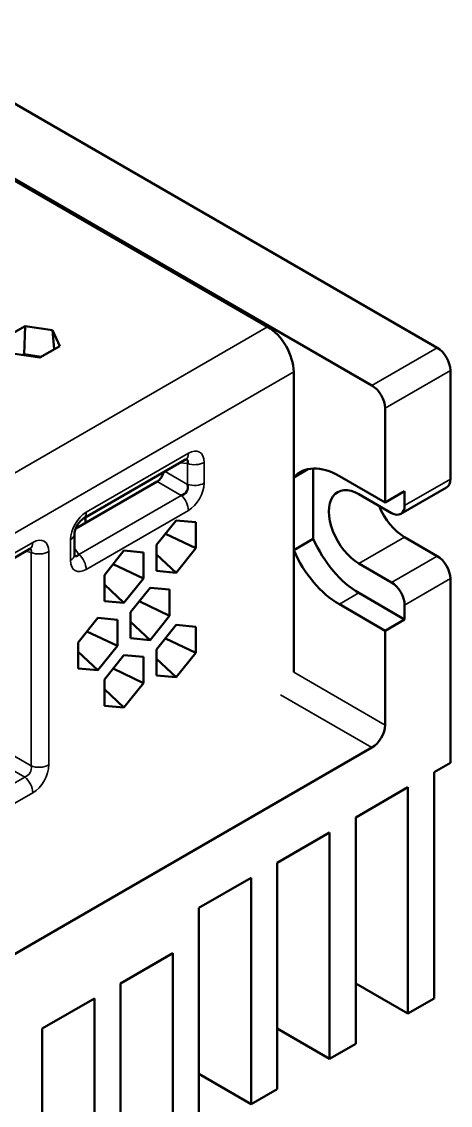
# Model space of a CAD drawing. Header units: millimetres. Extents: x 16 to 1137, y -51 to 344.
# Drawn here: x 382.8 to 406.1, y 232.2 to 290.9 of the extents above; entities that cross this region are included whole.
import ezdxf

# ---------------------------------------------------------------- set-up
doc = ezdxf.new("R2010")
doc.units = ezdxf.units.MM
doc.header["$LTSCALE"] = 1.2
doc.layers.add('외형선(ISO)', color=7, linetype='Continuous', lineweight=50)
doc.layers.add('좁은 외형선(ISO)', color=7, linetype='Continuous', lineweight=35)

msp = doc.modelspace()

# ---------------------------------------------------------------- linework, layer by layer
at = {"layer": '외형선(ISO)', "color": 7}
for p, q in [((405.346, 273.234), (314.129, 325.898)), ((396.156, 274.376), (375.58, 286.256)), ((375.648, 286.298), (401.811, 271.193)), ((381.951, 273.788), (383.032, 274.412)), ((383.032, 274.412), (382.98, 272.892)), ((383.032, 274.412), (384.51, 274.184)), ((384.51, 274.184), (384.906, 273.33)), ((384.51, 274.184), (384.605, 273.156)), ((384.906, 273.33), (383.824, 272.706)), ((383.824, 272.706), (382.347, 272.934)), ((382.98, 272.892), (382.904, 272.848)), ((383.9, 272.75), (382.98, 272.892)), ((397.571, 255.678), (397.571, 271.926)), ((406.053, 266.131), (406.053, 272.009)), ((402.518, 264.865), (402.518, 269.968)), ((391.716, 267.185), (386.181, 263.989)), ((397.571, 266.223), (398.338, 266.666)), ((398.629, 262.896), (398.629, 266.702)), ((400.043, 266.294), (402.518, 264.865)), ((385.767, 263.451), (390.182, 266)), ((403.371, 264.244), (405.846, 265.673)), ((402.871, 264.293), (401.103, 265.314)), ((402.518, 264.865), (403.578, 265.477)), ((403.578, 265.477), (403.578, 264.702)), ((386.293, 263.754), (386.289, 264.052)), ((390.146, 262.572), (391.207, 263.892)), ((391.207, 263.892), (392.267, 263.797)), ((392.267, 263.797), (392.267, 262.383)), ((385.703, 262.037), (385.703, 263.161)), ((392.267, 262.383), (390.621, 263.164)), ((397.571, 262.286), (398.629, 262.896)), ((403.578, 262.987), (405.346, 261.966)), ((383.287, 262.362), (357.098, 247.242)), ((387.318, 260.939), (388.378, 262.259)), ((388.378, 262.259), (389.439, 262.164)), ((389.439, 262.164), (389.439, 260.75)), ((390.146, 261.158), (390.146, 262.572)), ((392.267, 262.383), (391.207, 261.064)), ((391.207, 261.064), (390.146, 262.055)), ((401.103, 261.558), (402.871, 260.538)), ((389.439, 260.75), (387.793, 261.531)), ((391.207, 261.064), (390.146, 261.158)), ((387.318, 259.525), (387.318, 260.939)), ((388.378, 259.431), (387.318, 260.422)), ((389.439, 260.75), (388.378, 259.431)), ((406.053, 250.78), (406.053, 260.742)), ((388.732, 258.928), (389.792, 260.247)), ((389.792, 260.247), (390.853, 260.152)), ((390.853, 260.152), (390.853, 258.738)), ((403.578, 258.537), (401.103, 259.966)), ((388.378, 259.431), (387.318, 259.525)), ((390.853, 258.738), (389.207, 259.519)), ((402.518, 257.925), (400.043, 259.354)), ((403.578, 259.313), (403.578, 258.537)), ((385.903, 257.295), (386.964, 258.614)), ((386.964, 258.614), (388.025, 258.519)), ((388.732, 257.513), (388.732, 258.928)), ((390.853, 258.738), (389.792, 257.419)), ((388.025, 258.519), (388.025, 257.105)), ((389.792, 257.419), (388.732, 258.41)), ((390.146, 256.916), (391.207, 258.235)), ((391.207, 258.235), (392.267, 258.14)), ((392.267, 258.14), (392.267, 256.726)), ((403.578, 258.537), (402.518, 257.925)), ((388.025, 257.105), (386.379, 257.886)), ((389.792, 257.419), (388.732, 257.513)), ((392.267, 256.726), (390.621, 257.507)), ((402.518, 252.822), (402.518, 257.925)), ((385.903, 255.88), (385.903, 257.295)), ((388.025, 257.105), (386.964, 255.786)), ((390.146, 255.501), (390.146, 256.916)), ((386.964, 255.786), (385.903, 256.777)), ((387.318, 255.283), (388.378, 256.602)), ((388.378, 256.602), (389.439, 256.507)), ((389.439, 256.507), (389.439, 255.093)), ((391.207, 255.407), (390.146, 256.398)), ((392.267, 256.726), (391.207, 255.407)), ((386.964, 255.786), (385.903, 255.88)), ((389.439, 255.093), (387.793, 255.874)), ((387.318, 253.868), (387.318, 255.283)), ((389.439, 255.093), (388.378, 253.774)), ((391.207, 255.407), (390.146, 255.501)), ((388.378, 253.774), (387.318, 254.765)), ((388.378, 253.774), (387.318, 253.868)), ((344.181, 218.325), (401.811, 251.597)), ((406.053, 250.78), (405.169, 250.27)), ((405.169, 238.023), (405.169, 250.27)), ((403.755, 249.454), (400.927, 247.821)), ((403.755, 249.454), (403.755, 237.206)), ((400.927, 235.573), (400.927, 247.821)), ((399.512, 247.004), (396.684, 245.371)), ((399.512, 247.004), (399.512, 234.757)), ((396.684, 233.124), (396.684, 245.371)), ((395.27, 244.555), (392.441, 242.922)), ((395.27, 244.555), (395.27, 232.307)), ((392.441, 230.674), (392.441, 242.922)), ((391.027, 240.472), (388.199, 238.839)), ((391.027, 240.472), (391.027, 229.858)), ((388.199, 228.225), (388.199, 238.839)), ((403.755, 237.206), (400.927, 238.839)), ((386.784, 238.023), (383.956, 236.39)), ((386.784, 238.023), (386.784, 227.408)), ((403.755, 237.206), (405.169, 238.023)), ((383.956, 225.775), (383.956, 236.39)), ((399.512, 234.757), (396.684, 236.39)), ((399.512, 234.757), (400.927, 235.573)), ((395.27, 232.307), (392.441, 233.94)), ((395.27, 232.307), (396.684, 233.124))]:
    msp.add_line(p, q, dxfattribs=at)
for centre, major_axis, ratio, start_param, end_param in [((396.156, 272.743), (-1, 1.732), 0.57735, 3.926991, 5.497787), ((405.346, 272.418), (-0.5, 0.866), 0.57735, 3.926991, 5.497787), ((401.811, 270.376), (0.5, -0.866), 0.57735, 0.785398, 2.356194), ((391.343, 267.831), (0.373, -0.646), 0.57735, 0, 0.001263), ((391.282, 266.742), (0.538, 0.412), 0.398548, 5.695222, 6.594667), ((400.043, 262.824), (-2.125, 3.681), 0.57735, 5.497787, 6.463778), ((390.158, 266.408), (-0.25, -0.433), 0.617412, 0.818917, 2.094512), ((391.282, 265.759), (0.504, -0.291), 0.858808, 5.531306, 7.035065), ((401.103, 263.436), (-1.15, 1.992), 0.57735, 5.497787, 8.63938), ((405.346, 266.539), (0.5, -0.866), 0.57735, 0, 0.785398), ((403.578, 264.865), (1.15, -1.992), 0.57735, 4.475879, 5.497787), ((402.871, 265.11), (0.5, -0.866), 0.57735, 5.497787, 7.068583), ((385.808, 264.635), (0.373, -0.646), 0.57735, 6.281919, 6.283185), ((384.958, 263.161), (0.746, 0), 0.57735, 0, 0.001266), ((401.103, 263.436), (-2.125, 3.681), 0.57735, 1.38859, 2.356194), ((382.915, 263.008), (0.373, -0.646), 0.57735, 0, 0.001025), ((400.043, 262.824), (-2.125, 3.681), 0.57735, 1.390204, 2.356194), ((384.958, 262.037), (0.746, 0), 0.57735, 6.281922, 6.283185), ((385.869, 262.634), (-0.088, -0.672), 0.398548, 5.971706, 6.871149), ((405.346, 261.15), (-0.5, 0.866), 0.57735, 3.926991, 5.497787), ((402.871, 259.721), (0.5, -0.866), 0.57735, 0.785398, 2.356194), ((401.811, 252.413), (0.5, 0.866), 0.57735, 3.926991, 5.497787)]:
    msp.add_ellipse(centre, major_axis=major_axis, ratio=ratio, start_param=start_param, end_param=end_param, dxfattribs=at)
for points, knots in [([(391.76, 267.206), (391.76, 267.206), (391.758, 267.205), (391.746, 267.201), (391.733, 267.195), (391.717, 267.185)], [0.02429069, 0.02429069, 0.02429069, 0.02429069, 0.03324388, 0.03324388, 0.04624621, 0.04624621, 0.04624621, 0.04624621]), ([(386.181, 263.989), (386.159, 263.977), (386.132, 263.958), (386.074, 263.91), (386.043, 263.881), (385.982, 263.814), (385.951, 263.776), (385.891, 263.691), (385.86, 263.643), (385.806, 263.541), (385.781, 263.487), (385.742, 263.384), (385.728, 263.334), (385.71, 263.251), (385.705, 263.215), (385.703, 263.178), (385.703, 263.17), (385.703, 263.162)], [0, 0, 0, 0, 0.016604, 0.016604, 0.0318671, 0.0318671, 0.0471724, 0.0471724, 0.0639148, 0.0639148, 0.0818, 0.0818, 0.0992239, 0.0992239, 0.1149528, 0.1149528, 0.1201588, 0.1201588, 0.1201588, 0.1201588]), ([(383.331, 262.383), (383.331, 262.383), (383.33, 262.383), (383.323, 262.38), (383.309, 262.375), (383.288, 262.363)], [0.03396649, 0.03396649, 0.03396649, 0.03396649, 0.03919762, 0.03919762, 0.05579916, 0.05579916, 0.05579916, 0.05579916]), ([(385.703, 262.036), (385.703, 262.015), (385.705, 262.001), (385.707, 261.99), (385.707, 261.988), (385.707, 261.988)], [0, 0, 0, 0, 0.01407736, 0.01407736, 0.021936, 0.021936, 0.021936, 0.021936])]:
    msp.add_open_spline(points, degree=3, knots=knots, dxfattribs=at)
at = {"layer": '좁은 외형선(ISO)', "color": 7}
for p, q in [((396.156, 274.376), (338.527, 241.103)), ((405.346, 273.234), (401.811, 271.193)), ((339.941, 238.654), (397.571, 271.926)), ((402.518, 269.968), (406.053, 272.009)), ((386.336, 264.331), (391.871, 267.526)), ((391.403, 267.004), (391.821, 266.967)), ((391.821, 265.842), (391.821, 266.967)), ((392.721, 267.035), (392.721, 265.91)), ((391.821, 265.842), (390.606, 266.544)), ((390.182, 266), (391.48, 265.25)), ((406.053, 266.131), (403.578, 264.702)), ((385.945, 262.055), (391.48, 265.25)), ((391.871, 264.437), (386.336, 261.241)), ((385.485, 261.732), (385.485, 262.857)), ((401.103, 261.558), (403.578, 262.987)), ((357.252, 247.583), (383.442, 262.704)), ((383.354, 262.155), (383.05, 262.225)), ((383.354, 250.611), (383.354, 262.155)), ((384.309, 262.203), (384.309, 250.66)), ((385.945, 262.055), (385.703, 262.398)), ((405.346, 261.966), (402.871, 260.538)), ((403.578, 259.313), (406.053, 260.742)), ((400.043, 259.354), (401.103, 259.966)), ((402.518, 252.822), (397.571, 255.678)), ((396.864, 254.453), (401.811, 251.597)), ((383.354, 250.611), (382.203, 251.276)), ((381.855, 250.673), (383.006, 250.008)), ((349.038, 230.397), (383.006, 250.008)), ((383.442, 249.157), (349.474, 229.546))]:
    msp.add_line(p, q, dxfattribs=at)
for centre, major_axis, ratio, start_param, end_param in [((391.343, 267.831), (0.373, -0.646), 0.57735, 0.001263, 0.785398), ((391.809, 266.438), (0.666, 1.154), 0.539888, 5.531306, 7.035065), ((392.194, 267.339), (-0.746, 0), 0.57735, 1.047198, 2.356194), ((392.194, 266.215), (-0.746, 0), 0.57735, 1.047198, 2.356194), ((391.809, 265.454), (-0.623, -1.079), 0.617412, 0.818917, 2.322676), ((391.343, 264.741), (0.373, -0.646), 0.57735, 0.785398, 2.094395), ((386.397, 263.313), (-0.623, -1.079), 0.617412, 3.96051, 5.464268), ((385.808, 264.635), (0.373, -0.646), 0.57735, 0, 0.785398), ((383.415, 261.655), (-0.642, -1.112), 0.560196, 2.371274, 3.911912), ((384.958, 263.161), (0.746, 0), 0.57735, 5.497787, 6.283185), ((382.915, 263.008), (0.373, -0.646), 0.57735, 0.001025, 0.785398), ((382.888, 261.96), (-0.443, -0.383), 0.472114, 2.533821, 3.290367), ((383.782, 262.507), (-0.746, 0), 0.57735, 0.959931, 2.356194), ((384.958, 262.037), (0.746, 0), 0.57735, 5.497787, 6.281922), ((386.397, 262.329), (-0.666, -1.154), 0.539888, 5.531306, 7.035065), ((385.808, 261.545), (0.373, -0.646), 0.57735, 0.785398, 2.094395), ((382.888, 250.479), (-0.25, -0.433), 0.941535, 0.800477, 2.341115), ((383.782, 250.964), (-0.746, 0), 0.57735, 0.959931, 2.356194), ((383.415, 250.174), (0.623, 1.079), 0.59503, 3.94207, 5.482708), ((382.915, 249.462), (0.373, -0.646), 0.57735, 0.785398, 2.181662)]:
    msp.add_ellipse(centre, major_axis=major_axis, ratio=ratio, start_param=start_param, end_param=end_param, dxfattribs=at)

doc.saveas('drawing.dxf')
